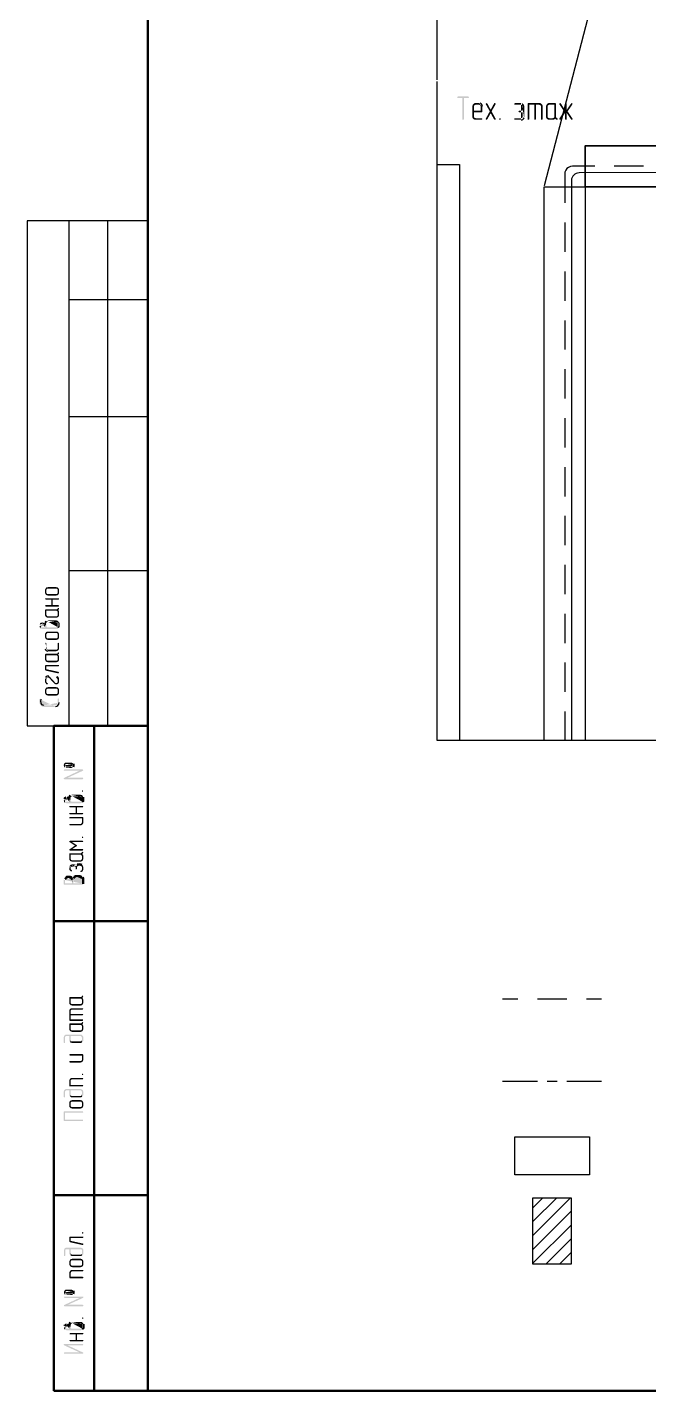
# Model space of a CAD drawing. Header units: millimetres. Extents: x -211 to 10565, y -2293 to 2244.
# Drawn here: x 5029.7 to 5109.2, y 10 to 184.3 of the extents above; entities that cross this region are included whole.
import ezdxf

# ---------------------------------------------------------------- set-up
doc = ezdxf.new("R2010")
doc.units = ezdxf.units.MM
doc.layers.add('PDF _Геометрия', color=7, linetype='Continuous')
doc.layers.add('PDF _Сплошная заливка', color=7, linetype='Continuous')

msp = doc.modelspace()

# ---------------------------------------------------------------- hatches: boundary and pattern name
at = {"layer": 'PDF _Сплошная заливка', "transparency": 33554559}
for points in [[(5086.1, 175.43), (5084.81, 175.43), (5084.81, 175.41), (5084.72, 175.39), (5084.7, 175.31), (5084.72, 175.24), (5084.81, 175.2), (5085.34, 175.2), (5085.34, 172.53), (5085.38, 172.45), (5085.44, 172.43), (5085.53, 172.45), (5085.57, 172.53), (5085.57, 175.2), (5086.1, 175.2), (5086.18, 175.24), (5086.2, 175.31), (5086.16, 175.39)], [(5086.71, 174.37), (5086.67, 174.29), (5086.65, 174.23), (5086.63, 174.14), (5086.63, 172.77), (5086.67, 172.68), (5086.69, 172.62), (5086.82, 172.49), (5086.88, 172.47), (5086.97, 172.43), (5087.81, 172.43), (5087.88, 172.47), (5087.92, 172.53), (5087.88, 172.6), (5087.81, 172.64), (5087.05, 172.64), (5086.97, 172.66), (5086.9, 172.7), (5086.86, 172.77), (5086.84, 172.85), (5086.84, 173.38), (5087.81, 173.38), (5087.83, 173.4), (5087.9, 173.42), (5087.92, 173.51), (5086.84, 173.61), (5086.84, 174.14), (5086.86, 174.23), (5086.9, 174.29), (5086.97, 174.33), (5087.05, 174.35), (5087.5, 174.35)], [(5088.45, 174.57), (5088.38, 174.54), (5088.34, 174.46), (5088.36, 174.42), (5088.87, 173.51), (5088.98, 173.27), (5089.42, 172.49), (5089.44, 172.45), (5089.51, 172.43), (5089.53, 172.43), (5089.59, 172.45), (5089.63, 172.53), (5089.61, 172.58), (5089.1, 173.51), (5088.98, 173.72), (5088.55, 174.52), (5088.53, 174.54)], [(5089.53, 174.57), (5089.46, 174.57), (5089.42, 174.52), (5088.98, 173.72), (5089.1, 173.51), (5089.61, 174.42), (5089.63, 174.46), (5089.59, 174.54)], [(5095.2, 174.57), (5093.78, 174.57), (5093.72, 174.54), (5093.7, 174.46), (5093.7, 172.53), (5093.74, 172.45), (5093.8, 172.43), (5093.89, 172.45), (5093.91, 172.53), (5093.91, 174.35), (5095.2, 174.35), (5095.56, 174.37), (5095.43, 174.5), (5095.37, 174.54), (5095.28, 174.57)], [(5094.77, 174.35), (5094.56, 174.35), (5094.56, 172.53), (5094.58, 172.45), (5094.67, 172.43), (5094.73, 172.45), (5094.77, 172.53)], [(5095.56, 174.37), (5095.2, 174.35), (5095.28, 174.33), (5095.35, 174.29), (5095.39, 174.23), (5095.41, 174.14), (5095.41, 172.53), (5095.43, 172.45), (5095.52, 172.43), (5095.6, 172.45), (5095.62, 172.53), (5095.62, 174.23), (5095.6, 174.31)], [(5096.13, 174.37), (5096.09, 174.29), (5096.07, 174.23), (5096.04, 174.14), (5096.04, 172.77), (5096.09, 172.68), (5096.11, 172.62), (5096.17, 172.55), (5096.24, 172.49), (5096.3, 172.47), (5096.38, 172.43), (5096.93, 172.43), (5097.02, 172.45), (5097.08, 172.47), (5097.17, 172.51), (5097.23, 172.58), (5097.55, 172.58), (5097.48, 172.64), (5096.47, 172.64), (5096.38, 172.66), (5096.32, 172.7), (5096.28, 172.77), (5096.26, 172.85), (5096.26, 174.14), (5096.28, 174.23), (5096.32, 174.29), (5096.38, 174.33), (5096.47, 174.35), (5097.12, 174.35)], [(5097.23, 174.57), (5096.38, 174.57), (5096.3, 174.52), (5096.24, 174.5), (5096.17, 174.44), (5096.13, 174.37), (5097.12, 174.35), (5097.12, 172.85), (5097.1, 172.77), (5097.06, 172.7), (5096.98, 172.66), (5096.91, 172.64), (5096.47, 172.64), (5097.48, 172.64), (5097.42, 172.66), (5097.38, 172.72), (5097.34, 172.77), (5097.34, 174.48), (5097.29, 174.54)], [(5097.86, 174.57), (5097.84, 174.57), (5097.78, 174.52), (5097.74, 174.46), (5097.74, 174.44), (5097.76, 174.4), (5098.35, 173.51), (5098.69, 173.68), (5098.48, 173.7), (5097.95, 174.52), (5097.93, 174.54)], [(5099.35, 174.57), (5099.28, 174.54), (5099.26, 174.52), (5098.69, 173.68), (5098.35, 173.51), (5098.69, 173.32), (5099.26, 172.47), (5099.35, 172.43), (5099.41, 172.45), (5099.45, 172.53), (5099.45, 172.55), (5099.43, 172.6), (5098.82, 173.51), (5099.43, 174.4), (5099.45, 174.46), (5099.41, 174.54)], [(5098.58, 174.57), (5098.52, 174.52), (5098.48, 174.46), (5098.48, 173.7), (5098.69, 173.68), (5098.69, 174.46), (5098.67, 174.54)], [(5088.87, 173.51), (5088.36, 172.58), (5088.34, 172.53), (5088.38, 172.45), (5088.45, 172.43), (5088.51, 172.45), (5088.55, 172.49), (5088.98, 173.27)], [(5090.16, 172.64), (5090.25, 172.6), (5090.27, 172.53), (5090.25, 172.47), (5090.16, 172.43), (5090.08, 172.45), (5090.06, 172.53), (5090.08, 172.6)], [(5097.55, 172.58), (5097.23, 172.58), (5097.25, 172.53), (5097.31, 172.49), (5097.34, 172.47), (5097.42, 172.43), (5097.44, 172.43), (5097.53, 172.45), (5097.55, 172.53)], [(5098.35, 173.51), (5097.76, 172.6), (5097.74, 172.53), (5097.78, 172.47), (5097.84, 172.43), (5097.91, 172.45), (5097.95, 172.47), (5098.48, 173.3), (5098.69, 173.32)], [(5098.69, 173.32), (5098.48, 173.3), (5098.48, 172.53), (5098.52, 172.45), (5098.58, 172.43), (5098.67, 172.45), (5098.69, 172.53)], [(5032.03, 112.35), (5032.03, 111.93), (5032.06, 111.87), (5032.14, 111.74), (5032.2, 111.7), (5032.2, 112.35), (5032.22, 112.42), (5032.27, 112.48), (5032.33, 112.52), (5033.52, 112.52), (5033.58, 112.48), (5033.62, 112.42), (5033.64, 112.35), (5033.64, 111.99), (5033.66, 111.7), (5033.71, 111.74), (5033.75, 111.8), (5033.79, 111.87), (5033.81, 111.93), (5033.81, 112.42), (5033.79, 112.48), (5033.75, 112.54), (5033.71, 112.61), (5033.66, 112.65), (5033.6, 112.69), (5033.54, 112.69), (5033.45, 112.71), (5032.39, 112.71), (5032.31, 112.69), (5032.25, 112.69), (5032.18, 112.65), (5032.14, 112.61), (5032.1, 112.54), (5032.06, 112.5), (5032.03, 112.42)], [(5032.2, 111.7), (5032.25, 111.68), (5032.33, 111.66), (5032.39, 111.63), (5033.45, 111.63), (5033.52, 111.66), (5033.6, 111.68), (5033.66, 111.7), (5033.64, 111.99), (5033.62, 111.93), (5033.58, 111.87), (5033.52, 111.82), (5032.33, 111.82), (5032.27, 111.87), (5032.22, 111.93), (5032.2, 111.99), (5032.2, 112.35)], [(5032.03, 111.21), (5032.06, 111.15), (5032.12, 111.1), (5032.84, 111.1), (5032.84, 110.41), (5033.01, 111.1), (5033.73, 111.1), (5033.79, 111.15), (5033.81, 111.21), (5033.79, 111.27), (5033.73, 111.3), (5032.12, 111.3), (5032.06, 111.25)], [(5032.03, 110.32), (5032.06, 110.26), (5032.12, 110.22), (5033.73, 110.22), (5033.79, 110.26), (5033.81, 110.32), (5033.79, 110.39), (5033.73, 110.41), (5033.01, 110.41), (5033.01, 111.1), (5032.84, 110.41), (5032.12, 110.41), (5032.06, 110.36)], [(5032.03, 109.79), (5032.03, 109.09), (5032.06, 109.03), (5032.14, 108.9), (5032.2, 108.86), (5032.2, 109.69), (5033.52, 109.69), (5033.58, 109.64), (5033.62, 109.58), (5033.64, 109.52), (5033.64, 109.16), (5033.64, 110), (5033.62, 109.96), (5033.56, 109.9), (5033.52, 109.88), (5032.1, 109.88), (5032.06, 109.86)], [(5032.2, 108.86), (5032.25, 108.84), (5032.33, 108.82), (5032.39, 108.8), (5033.45, 108.8), (5033.52, 108.82), (5033.6, 108.84), (5033.66, 108.86), (5033.71, 108.9), (5033.75, 108.97), (5033.79, 109.03), (5033.81, 109.09), (5033.81, 109.6), (5033.77, 109.67), (5033.75, 109.73), (5033.68, 109.79), (5033.68, 110.05), (5033.64, 110), (5033.64, 109.16), (5033.62, 109.09), (5033.58, 109.03), (5033.52, 108.99), (5032.33, 108.99), (5032.27, 109.03), (5032.22, 109.09), (5032.2, 109.16), (5032.2, 109.69)], [(5033.68, 110.05), (5033.68, 109.79), (5033.73, 109.81), (5033.77, 109.86), (5033.79, 109.88), (5033.81, 109.94), (5033.81, 109.96), (5033.79, 110.03), (5033.73, 110.07)], [(5032.03, 106.68), (5032.03, 106.26), (5032.06, 106.2), (5032.14, 106.07), (5032.2, 106.03), (5032.2, 106.68), (5032.22, 106.75), (5032.27, 106.81), (5032.33, 106.85), (5033.52, 106.85), (5033.58, 106.81), (5033.62, 106.75), (5033.64, 106.68), (5033.64, 106.32), (5033.66, 106.03), (5033.71, 106.07), (5033.75, 106.13), (5033.79, 106.2), (5033.81, 106.26), (5033.81, 106.75), (5033.79, 106.81), (5033.75, 106.87), (5033.71, 106.94), (5033.66, 106.98), (5033.6, 107.02), (5033.54, 107.02), (5033.45, 107.04), (5032.39, 107.04), (5032.31, 107.02), (5032.25, 107.02), (5032.18, 106.98), (5032.14, 106.94), (5032.1, 106.87), (5032.06, 106.83), (5032.03, 106.75)], [(5032.2, 106.03), (5032.25, 106.01), (5032.33, 105.98), (5032.39, 105.96), (5033.45, 105.96), (5033.52, 105.98), (5033.6, 106.01), (5033.66, 106.03), (5033.64, 106.32), (5033.62, 106.26), (5033.58, 106.2), (5033.52, 106.15), (5032.33, 106.15), (5032.27, 106.2), (5032.22, 106.26), (5032.2, 106.32), (5032.2, 106.68)], [(5032.03, 104.1), (5032.03, 103.4), (5032.06, 103.34), (5032.14, 103.21), (5032.2, 103.17), (5032.2, 104), (5033.52, 104), (5033.58, 103.95), (5033.62, 103.89), (5033.64, 103.83), (5033.64, 103.47), (5033.64, 104.31), (5033.62, 104.27), (5033.56, 104.21), (5033.52, 104.19), (5032.1, 104.19), (5032.06, 104.16)], [(5032.2, 103.17), (5032.25, 103.15), (5032.33, 103.13), (5032.39, 103.11), (5033.45, 103.11), (5033.52, 103.13), (5033.6, 103.15), (5033.66, 103.17), (5033.71, 103.21), (5033.75, 103.28), (5033.79, 103.34), (5033.81, 103.4), (5033.81, 103.91), (5033.77, 103.97), (5033.75, 104.04), (5033.68, 104.1), (5033.68, 104.35), (5033.64, 104.31), (5033.64, 103.47), (5033.62, 103.4), (5033.58, 103.34), (5033.52, 103.3), (5032.33, 103.3), (5032.27, 103.34), (5032.22, 103.4), (5032.2, 103.47), (5032.2, 104)], [(5033.68, 104.35), (5033.68, 104.1), (5033.73, 104.12), (5033.77, 104.16), (5033.79, 104.19), (5033.81, 104.25), (5033.81, 104.27), (5033.79, 104.33), (5033.73, 104.38)], [(5032.03, 102.68), (5032.03, 102.13), (5032.06, 102.09), (5032.1, 102.05), (5033.71, 101.69), (5033.73, 101.69), (5033.79, 101.73), (5033.81, 101.79), (5033.79, 101.84), (5033.75, 101.88), (5032.2, 102.22), (5032.2, 102.58), (5032.12, 102.77), (5032.1, 102.77), (5032.06, 102.75)], [(5032.12, 102.77), (5032.2, 102.58), (5033.73, 102.58), (5033.79, 102.62), (5033.81, 102.68), (5033.79, 102.75), (5033.73, 102.77)], [(5032.03, 99.57), (5032.03, 99.15), (5032.06, 99.09), (5032.14, 98.96), (5032.2, 98.92), (5032.2, 99.57), (5032.22, 99.64), (5032.27, 99.7), (5032.33, 99.74), (5033.52, 99.74), (5033.58, 99.7), (5033.62, 99.64), (5033.64, 99.57), (5033.64, 99.21), (5033.66, 98.92), (5033.71, 98.96), (5033.75, 99.02), (5033.79, 99.09), (5033.81, 99.15), (5033.81, 99.64), (5033.79, 99.7), (5033.75, 99.76), (5033.71, 99.83), (5033.66, 99.87), (5033.6, 99.91), (5033.54, 99.91), (5033.45, 99.93), (5032.39, 99.93), (5032.31, 99.91), (5032.25, 99.91), (5032.18, 99.87), (5032.14, 99.83), (5032.1, 99.76), (5032.06, 99.72), (5032.03, 99.64)], [(5032.2, 100.31), (5032.27, 100.27), (5032.31, 100.27), (5032.37, 100.29), (5032.39, 100.36), (5032.39, 100.4), (5032.33, 100.44), (5032.29, 100.46), (5032.25, 100.52), (5032.22, 100.57), (5032.2, 100.63), (5032.2, 100.99)], [(5032.2, 98.92), (5032.25, 98.9), (5032.33, 98.87), (5032.39, 98.85), (5033.45, 98.85), (5033.52, 98.87), (5033.6, 98.9), (5033.66, 98.92), (5033.64, 99.21), (5033.62, 99.15), (5033.58, 99.09), (5033.52, 99.04), (5032.33, 99.04), (5032.27, 99.09), (5032.22, 99.15), (5032.2, 99.21), (5032.2, 99.57)], [(5034.4, 89.94), (5034.43, 89.9), (5034.43, 89.84), (5034.47, 89.78), (5034.51, 89.71), (5034.51, 89.69), (5034.55, 89.65), (5034.59, 89.94), (5034.59, 90.01), (5034.64, 90.07), (5034.7, 90.11), (5034.76, 90.13), (5035.31, 90.13), (5035.38, 90.11), (5035.44, 90.07), (5035.48, 89.94), (5035.5, 90.24), (5035.44, 90.28), (5035.38, 90.3), (5034.68, 90.3), (5034.62, 90.28), (5034.55, 90.24), (5034.51, 90.2), (5034.47, 90.16), (5034.43, 90.03)], [(5034.4, 89.33), (5034.45, 89.27), (5034.51, 89.25), (5036.41, 89.25), (5036.82, 89.42), (5034.49, 89.42), (5034.45, 89.39)], [(5034.4, 88.27), (5034.45, 88.21), (5034.51, 88.17), (5034.91, 88.36), (5036.86, 89.25), (5036.88, 89.29), (5036.9, 89.33), (5036.88, 89.39), (5036.82, 89.42), (5036.41, 89.25), (5034.47, 88.34), (5034.43, 88.32)], [(5034.51, 88.17), (5036.82, 88.17), (5036.88, 88.21), (5036.9, 88.27), (5036.88, 88.34), (5036.82, 88.36), (5034.91, 88.36)], [(5036.73, 86.66), (5036.75, 86.71), (5036.82, 86.75), (5036.88, 86.73), (5036.9, 86.66), (5036.88, 86.6), (5036.88, 86.58), (5036.82, 86.56), (5036.75, 86.58), (5036.73, 86.64)], [(5035.12, 84.68), (5035.14, 84.61), (5035.21, 84.57), (5035.93, 84.57), (5035.93, 83.87), (5036.1, 84.57), (5036.82, 84.57), (5036.88, 84.61), (5036.9, 84.68), (5036.88, 84.74), (5036.82, 84.76), (5035.21, 84.76), (5035.14, 84.72)], [(5035.12, 83.79), (5035.14, 83.72), (5035.21, 83.68), (5036.82, 83.68), (5036.88, 83.72), (5036.9, 83.79), (5036.88, 83.85), (5036.82, 83.87), (5036.1, 83.87), (5036.1, 84.57), (5035.93, 83.87), (5035.21, 83.87), (5035.14, 83.83)], [(5035.12, 83.26), (5035.14, 83.19), (5035.21, 83.15), (5036.73, 83.15), (5036.73, 82.62), (5036.75, 82.33), (5036.8, 82.37), (5036.84, 82.43), (5036.88, 82.5), (5036.9, 82.56), (5036.9, 83.26), (5036.88, 83.32), (5036.82, 83.34), (5035.21, 83.34), (5035.14, 83.3)], [(5035.12, 82.37), (5035.14, 82.31), (5035.21, 82.26), (5036.54, 82.26), (5036.6, 82.28), (5036.69, 82.31), (5036.75, 82.33), (5036.73, 82.62), (5036.71, 82.56), (5036.67, 82.5), (5036.6, 82.45), (5035.21, 82.45), (5035.14, 82.41)], [(5035.12, 80.21), (5035.12, 80.19), (5035.17, 80.13), (5035.84, 79.68), (5036.05, 79.6), (5036.08, 79.62), (5036.12, 79.68), (5036.12, 79.7), (5036.05, 79.75), (5035.5, 80.13), (5035.21, 80.3), (5035.14, 80.27)], [(5035.21, 80.3), (5035.5, 80.13), (5036.82, 80.13), (5036.88, 80.15), (5036.9, 80.21), (5036.88, 80.27), (5036.82, 80.3)], [(5036.73, 80.76), (5036.75, 80.8), (5036.82, 80.85), (5036.88, 80.82), (5036.9, 80.76), (5036.88, 80.7), (5036.88, 80.68), (5036.82, 80.66), (5036.75, 80.68), (5036.73, 80.74)], [(5035.12, 79.15), (5035.14, 79.09), (5035.21, 79.05), (5035.5, 79.24), (5036.05, 79.6), (5035.84, 79.68), (5035.17, 79.22), (5035.12, 79.17)], [(5035.12, 78.62), (5035.12, 77.93), (5035.14, 77.86), (5035.23, 77.73), (5035.29, 77.69), (5035.29, 78.52), (5036.6, 78.52), (5036.67, 78.48), (5036.71, 78.41), (5036.73, 78.35), (5036.73, 77.99), (5036.73, 78.84), (5036.71, 78.79), (5036.65, 78.73), (5036.6, 78.71), (5035.19, 78.71), (5035.14, 78.69)], [(5035.21, 79.05), (5036.82, 79.05), (5036.88, 79.09), (5036.9, 79.15), (5036.88, 79.22), (5036.82, 79.24), (5035.5, 79.24)], [(5035.29, 77.69), (5035.34, 77.67), (5035.42, 77.65), (5035.48, 77.63), (5036.54, 77.63), (5036.6, 77.65), (5036.69, 77.67), (5036.75, 77.69), (5036.8, 77.73), (5036.84, 77.8), (5036.88, 77.86), (5036.9, 77.93), (5036.9, 78.43), (5036.86, 78.5), (5036.84, 78.56), (5036.77, 78.62), (5036.77, 78.88), (5036.73, 78.84), (5036.73, 77.99), (5036.71, 77.93), (5036.67, 77.86), (5036.6, 77.82), (5035.42, 77.82), (5035.36, 77.86), (5035.31, 77.93), (5035.29, 77.99), (5035.29, 78.52)], [(5036.77, 78.88), (5036.77, 78.62), (5036.82, 78.64), (5036.86, 78.69), (5036.88, 78.71), (5036.9, 78.77), (5036.9, 78.79), (5036.88, 78.86), (5036.82, 78.9)], [(5035.29, 76.42), (5035.38, 76.4), (5035.4, 76.38), (5035.46, 76.42), (5035.48, 76.49), (5035.48, 76.51), (5035.46, 76.53), (5035.38, 76.57), (5035.34, 76.63), (5035.31, 76.66), (5035.29, 76.72), (5035.29, 76.91)], [(5036.54, 76.38), (5036.56, 76.32), (5036.63, 76.3), (5036.65, 76.3), (5036.67, 76.32), (5036.73, 76.34), (5036.73, 76.63), (5036.71, 76.59), (5036.69, 76.53), (5036.65, 76.51), (5036.6, 76.47), (5036.56, 76.44)], [(5035.12, 60.24), (5035.12, 59.54), (5035.14, 59.47), (5035.23, 59.35), (5035.29, 59.3), (5035.29, 60.13), (5036.6, 60.13), (5036.67, 60.09), (5036.71, 60.02), (5036.73, 59.96), (5036.73, 59.6), (5036.73, 60.45), (5036.71, 60.4), (5036.65, 60.34), (5036.6, 60.32), (5035.19, 60.32), (5035.14, 60.3)], [(5035.29, 59.3), (5035.34, 59.28), (5035.42, 59.26), (5035.48, 59.24), (5036.54, 59.24), (5036.6, 59.26), (5036.69, 59.28), (5036.75, 59.3), (5036.8, 59.35), (5036.84, 59.41), (5036.88, 59.47), (5036.9, 59.54), (5036.9, 60.04), (5036.86, 60.11), (5036.84, 60.17), (5036.77, 60.24), (5036.77, 60.49), (5036.73, 60.45), (5036.73, 59.6), (5036.71, 59.54), (5036.67, 59.47), (5036.6, 59.43), (5035.42, 59.43), (5035.36, 59.47), (5035.31, 59.54), (5035.29, 59.6), (5035.29, 60.13)], [(5036.77, 60.49), (5036.77, 60.24), (5036.82, 60.26), (5036.86, 60.3), (5036.88, 60.32), (5036.9, 60.38), (5036.9, 60.4), (5036.88, 60.47), (5036.82, 60.51)], [(5035.12, 58.54), (5035.12, 57.38), (5035.14, 57.32), (5035.21, 57.29), (5036.82, 57.29), (5036.88, 57.34), (5036.9, 57.4), (5036.88, 57.46), (5036.82, 57.48), (5035.29, 57.48), (5035.29, 58.54), (5035.27, 58.84), (5035.19, 58.75), (5035.14, 58.69), (5035.12, 58.63)], [(5035.27, 58.84), (5035.29, 58.54), (5035.31, 58.61), (5035.36, 58.67), (5035.42, 58.71), (5035.48, 58.73), (5036.82, 58.73), (5036.88, 58.75), (5036.9, 58.82), (5036.88, 58.88), (5036.82, 58.9), (5035.4, 58.9), (5035.34, 58.88)], [(5035.29, 58.18), (5035.29, 58.01), (5036.82, 58.01), (5036.88, 58.03), (5036.9, 58.1), (5036.88, 58.16), (5036.82, 58.18)], [(5035.12, 56.87), (5035.12, 56.17), (5035.14, 56.11), (5035.23, 55.98), (5035.29, 55.94), (5035.29, 56.77), (5036.6, 56.77), (5036.67, 56.72), (5036.71, 56.66), (5036.73, 56.6), (5036.73, 56.24), (5036.73, 57.08), (5036.71, 57.04), (5036.65, 56.98), (5036.6, 56.96), (5035.19, 56.96), (5035.14, 56.93)], [(5035.29, 55.94), (5035.34, 55.92), (5035.42, 55.9), (5035.48, 55.88), (5036.54, 55.88), (5036.6, 55.9), (5036.69, 55.92), (5036.75, 55.94), (5036.8, 55.98), (5036.84, 56.05), (5036.88, 56.11), (5036.9, 56.17), (5036.9, 56.68), (5036.86, 56.74), (5036.84, 56.81), (5036.77, 56.87), (5036.77, 57.12), (5036.73, 57.08), (5036.73, 56.24), (5036.71, 56.17), (5036.67, 56.11), (5036.6, 56.07), (5035.42, 56.07), (5035.36, 56.11), (5035.31, 56.17), (5035.29, 56.24), (5035.29, 56.77)], [(5036.77, 57.12), (5036.77, 56.87), (5036.82, 56.89), (5036.86, 56.93), (5036.88, 56.96), (5036.9, 57.02), (5036.9, 57.04), (5036.88, 57.1), (5036.82, 57.15)], [(5034.4, 55.18), (5034.4, 54.54), (5034.45, 54.48), (5034.51, 54.46), (5034.57, 54.48), (5034.57, 54.5), (5034.59, 54.56), (5034.59, 55.24), (5034.64, 55.3), (5034.7, 55.35), (5035.12, 55.35), (5035.12, 54.75), (5035.14, 54.69), (5035.23, 54.56), (5035.27, 54.52), (5035.29, 55.35), (5036.6, 55.35), (5036.67, 55.3), (5036.71, 55.24), (5036.73, 55.18), (5036.73, 54.52), (5036.8, 54.56), (5036.84, 54.63), (5036.88, 54.69), (5036.9, 54.75), (5036.9, 55.24), (5036.88, 55.33), (5036.84, 55.37), (5036.8, 55.43), (5036.75, 55.47), (5036.69, 55.52), (5036.63, 55.52), (5036.54, 55.54), (5034.7, 55.54), (5034.64, 55.52), (5034.51, 55.43), (5034.47, 55.37), (5034.43, 55.24)], [(5035.27, 54.52), (5035.34, 54.5), (5035.4, 54.48), (5035.48, 54.46), (5036.54, 54.46), (5036.6, 54.48), (5036.69, 54.5), (5036.73, 54.52), (5036.73, 54.82), (5036.71, 54.75), (5036.67, 54.69), (5036.6, 54.65), (5035.42, 54.65), (5035.36, 54.69), (5035.31, 54.75), (5035.29, 54.82), (5035.29, 55.35)], [(5035.12, 52.96), (5035.14, 52.89), (5035.21, 52.85), (5036.73, 52.85), (5036.73, 52.32), (5036.75, 52.03), (5036.8, 52.07), (5036.84, 52.13), (5036.88, 52.19), (5036.9, 52.26), (5036.9, 52.96), (5036.88, 53.02), (5036.82, 53.04), (5035.21, 53.04), (5035.14, 53)], [(5035.12, 52.07), (5035.14, 52), (5035.21, 51.96), (5036.54, 51.96), (5036.6, 51.98), (5036.69, 52), (5036.75, 52.03), (5036.73, 52.32), (5036.71, 52.26), (5036.67, 52.19), (5036.6, 52.15), (5035.21, 52.15), (5035.14, 52.11)], [(5036.73, 50.46), (5036.75, 50.5), (5036.82, 50.54), (5036.88, 50.52), (5036.9, 50.46), (5036.88, 50.4), (5036.88, 50.37), (5036.82, 50.35), (5036.75, 50.37), (5036.73, 50.44)], [(5035.12, 49.63), (5035.12, 49), (5035.14, 48.94), (5035.21, 48.91), (5036.82, 48.91), (5036.88, 48.96), (5036.9, 49.02), (5036.88, 49.08), (5036.82, 49.1), (5035.29, 49.1), (5035.29, 49.63), (5035.27, 49.93), (5035.23, 49.89), (5035.19, 49.82), (5035.14, 49.78), (5035.12, 49.7)], [(5035.27, 49.93), (5035.29, 49.63), (5035.31, 49.7), (5035.36, 49.76), (5035.42, 49.8), (5036.82, 49.8), (5036.88, 49.85), (5036.9, 49.91), (5036.88, 49.97), (5036.82, 49.99), (5035.48, 49.99), (5035.4, 49.97), (5035.34, 49.97)], [(5034.4, 48.22), (5034.4, 47.58), (5034.45, 47.52), (5034.51, 47.5), (5034.57, 47.52), (5034.57, 47.54), (5034.59, 47.6), (5034.59, 48.28), (5034.64, 48.34), (5034.7, 48.39), (5035.12, 48.39), (5035.12, 47.79), (5035.14, 47.73), (5035.23, 47.6), (5035.27, 47.56), (5035.29, 48.39), (5036.6, 48.39), (5036.67, 48.34), (5036.71, 48.28), (5036.73, 48.22), (5036.73, 47.56), (5036.8, 47.6), (5036.84, 47.67), (5036.88, 47.73), (5036.9, 47.79), (5036.9, 48.28), (5036.88, 48.36), (5036.84, 48.41), (5036.8, 48.47), (5036.75, 48.51), (5036.69, 48.55), (5036.63, 48.55), (5036.54, 48.58), (5034.7, 48.58), (5034.64, 48.55), (5034.51, 48.47), (5034.47, 48.41), (5034.43, 48.28)], [(5035.12, 46.8), (5035.12, 46.38), (5035.14, 46.31), (5035.23, 46.18), (5035.29, 46.14), (5035.29, 46.8), (5035.31, 46.86), (5035.36, 46.93), (5035.42, 46.97), (5036.6, 46.97), (5036.67, 46.93), (5036.71, 46.86), (5036.73, 46.8), (5036.73, 46.44), (5036.75, 46.14), (5036.8, 46.18), (5036.84, 46.25), (5036.88, 46.31), (5036.9, 46.38), (5036.9, 46.86), (5036.88, 46.93), (5036.84, 46.99), (5036.8, 47.05), (5036.75, 47.09), (5036.69, 47.14), (5036.63, 47.14), (5036.54, 47.16), (5035.48, 47.16), (5035.4, 47.14), (5035.34, 47.14), (5035.27, 47.09), (5035.23, 47.05), (5035.19, 46.99), (5035.14, 46.95), (5035.12, 46.86)], [(5035.27, 47.56), (5035.34, 47.54), (5035.4, 47.52), (5035.48, 47.5), (5036.54, 47.5), (5036.6, 47.52), (5036.69, 47.54), (5036.73, 47.56), (5036.73, 47.86), (5036.71, 47.79), (5036.67, 47.73), (5036.6, 47.69), (5035.42, 47.69), (5035.36, 47.73), (5035.31, 47.79), (5035.29, 47.86), (5035.29, 48.39)], [(5034.4, 45.63), (5034.4, 44.56), (5034.45, 44.49), (5034.51, 44.47), (5036.82, 44.47), (5036.88, 44.51), (5036.9, 44.58), (5036.88, 44.64), (5036.82, 44.66), (5034.59, 44.66), (5034.59, 45.55), (5034.51, 45.72), (5034.49, 45.72), (5034.43, 45.7)], [(5034.51, 45.72), (5034.59, 45.55), (5036.82, 45.55), (5036.88, 45.57), (5036.9, 45.63), (5036.88, 45.7), (5036.82, 45.72)], [(5035.29, 46.14), (5035.34, 46.12), (5035.42, 46.1), (5035.48, 46.08), (5036.54, 46.08), (5036.6, 46.1), (5036.69, 46.12), (5036.75, 46.14), (5036.73, 46.44), (5036.71, 46.38), (5036.67, 46.31), (5036.6, 46.27), (5035.42, 46.27), (5035.36, 46.31), (5035.31, 46.38), (5035.29, 46.44), (5035.29, 46.8)], [(5035.14, 29.64), (5035.14, 29.09), (5035.17, 29.04), (5035.21, 29), (5036.82, 28.64), (5036.84, 28.64), (5036.9, 28.69), (5036.92, 28.75), (5036.9, 28.79), (5036.86, 28.83), (5035.31, 29.17), (5035.31, 29.53), (5035.23, 29.72), (5035.21, 29.72), (5035.17, 29.7)], [(5035.23, 29.72), (5035.31, 29.53), (5036.84, 29.53), (5036.9, 29.57), (5036.92, 29.64), (5036.9, 29.7), (5036.84, 29.72)], [(5036.75, 30.21), (5036.77, 30.25), (5036.84, 30.29), (5036.9, 30.27), (5036.92, 30.21), (5036.9, 30.15), (5036.9, 30.12), (5036.84, 30.1), (5036.77, 30.12), (5036.75, 30.19)], [(5034.43, 27.94), (5034.43, 27.31), (5034.47, 27.25), (5034.53, 27.23), (5034.59, 27.25), (5034.59, 27.27), (5034.62, 27.33), (5034.62, 28.01), (5034.66, 28.07), (5034.72, 28.11), (5035.14, 28.11), (5035.14, 27.52), (5035.17, 27.46), (5035.21, 27.39), (5035.25, 27.33), (5035.29, 27.29), (5035.31, 28.11), (5036.63, 28.11), (5036.69, 28.07), (5036.73, 28.01), (5036.75, 27.94), (5036.75, 27.29), (5036.82, 27.33), (5036.9, 27.46), (5036.92, 27.52), (5036.92, 28.01), (5036.9, 28.09), (5036.86, 28.13), (5036.82, 28.2), (5036.77, 28.24), (5036.71, 28.28), (5036.65, 28.28), (5036.56, 28.3), (5034.72, 28.3), (5034.66, 28.28), (5034.59, 28.24), (5034.53, 28.2), (5034.49, 28.13), (5034.47, 28.07), (5034.45, 28.01)], [(5035.29, 27.29), (5035.36, 27.27), (5035.42, 27.25), (5035.5, 27.23), (5036.56, 27.23), (5036.63, 27.25), (5036.71, 27.27), (5036.75, 27.29), (5036.75, 27.58), (5036.73, 27.52), (5036.69, 27.46), (5036.63, 27.42), (5035.44, 27.42), (5035.38, 27.46), (5035.34, 27.52), (5035.31, 27.58), (5035.31, 28.11)], [(5035.14, 26.53), (5035.14, 26.1), (5035.17, 26.04), (5035.21, 25.98), (5035.25, 25.91), (5035.31, 25.87), (5035.31, 26.53), (5035.34, 26.59), (5035.38, 26.65), (5035.44, 26.7), (5036.63, 26.7), (5036.69, 26.65), (5036.73, 26.59), (5036.75, 26.53), (5036.75, 26.17), (5036.77, 25.87), (5036.82, 25.91), (5036.9, 26.04), (5036.92, 26.1), (5036.92, 26.59), (5036.9, 26.65), (5036.82, 26.78), (5036.77, 26.82), (5036.71, 26.87), (5036.65, 26.87), (5036.56, 26.89), (5035.5, 26.89), (5035.42, 26.87), (5035.36, 26.87), (5035.29, 26.82), (5035.25, 26.78), (5035.21, 26.72), (5035.17, 26.67), (5035.14, 26.59)], [(5035.31, 25.87), (5035.36, 25.85), (5035.44, 25.83), (5035.5, 25.81), (5036.56, 25.81), (5036.63, 25.83), (5036.71, 25.85), (5036.77, 25.87), (5036.75, 26.17), (5036.73, 26.1), (5036.69, 26.04), (5036.63, 26), (5035.44, 26), (5035.38, 26.04), (5035.34, 26.1), (5035.31, 26.17), (5035.31, 26.53)], [(5035.14, 25.11), (5035.14, 24.47), (5035.17, 24.41), (5035.23, 24.39), (5036.84, 24.39), (5036.9, 24.43), (5036.92, 24.5), (5036.9, 24.56), (5036.84, 24.58), (5035.31, 24.58), (5035.31, 25.11), (5035.29, 25.41), (5035.25, 25.36), (5035.21, 25.3), (5035.17, 25.26), (5035.14, 25.17)], [(5035.29, 25.41), (5035.31, 25.11), (5035.34, 25.17), (5035.38, 25.24), (5035.44, 25.28), (5036.84, 25.28), (5036.9, 25.32), (5036.92, 25.38), (5036.9, 25.45), (5036.84, 25.47), (5035.5, 25.47), (5035.42, 25.45), (5035.36, 25.45)], [(5034.43, 22.59), (5034.45, 22.55), (5034.45, 22.49), (5034.53, 22.36), (5034.53, 22.34), (5034.57, 22.29), (5034.62, 22.59), (5034.62, 22.65), (5034.66, 22.72), (5034.72, 22.76), (5034.79, 22.78), (5035.34, 22.78), (5035.4, 22.76), (5035.46, 22.72), (5035.48, 22.65), (5035.5, 22.59), (5035.53, 22.89), (5035.46, 22.93), (5035.4, 22.95), (5034.7, 22.95), (5034.64, 22.93), (5034.57, 22.89), (5034.49, 22.8), (5034.47, 22.74), (5034.45, 22.68)], [(5034.43, 21.98), (5034.47, 21.91), (5034.53, 21.89), (5036.44, 21.89), (5036.84, 22.06), (5034.51, 22.06), (5034.47, 22.04)], [(5034.43, 20.92), (5034.47, 20.86), (5034.53, 20.81), (5034.93, 21), (5036.88, 21.89), (5036.92, 21.98), (5036.9, 22.04), (5036.84, 22.06), (5036.44, 21.89), (5034.49, 20.98), (5034.45, 20.96)], [(5034.53, 20.81), (5036.84, 20.81), (5036.9, 20.86), (5036.92, 20.92), (5036.9, 20.98), (5036.84, 21), (5034.93, 21)], [(5036.75, 19.31), (5036.77, 19.35), (5036.84, 19.4), (5036.9, 19.37), (5036.92, 19.31), (5036.9, 19.25), (5036.9, 19.23), (5036.84, 19.21), (5036.77, 19.23), (5036.75, 19.29)], [(5034.4, 15.9), (5034.4, 15.88), (5034.47, 15.82), (5036.41, 14.93), (5036.82, 14.74), (5036.88, 14.76), (5036.92, 14.83), (5036.9, 14.87), (5036.86, 14.91), (5034.91, 15.82), (5034.51, 15.99), (5034.49, 15.99), (5034.43, 15.97)], [(5034.51, 15.99), (5034.91, 15.82), (5036.82, 15.82), (5036.88, 15.84), (5036.9, 15.9), (5036.88, 15.97), (5036.82, 15.99)], [(5035.14, 17.32), (5035.17, 17.26), (5035.23, 17.22), (5035.95, 17.22), (5035.95, 16.52), (5036.12, 17.22), (5036.84, 17.22), (5036.9, 17.26), (5036.92, 17.32), (5036.9, 17.39), (5036.84, 17.41), (5035.23, 17.41), (5035.17, 17.36)], [(5035.14, 16.43), (5035.17, 16.37), (5035.23, 16.33), (5036.84, 16.33), (5036.9, 16.37), (5036.92, 16.43), (5036.9, 16.5), (5036.84, 16.52), (5036.12, 16.52), (5036.12, 17.22), (5035.95, 16.52), (5035.23, 16.52), (5035.17, 16.48)], [(5034.43, 14.85), (5034.45, 14.78), (5034.51, 14.74), (5036.82, 14.74), (5036.41, 14.93), (5034.51, 14.93), (5034.45, 14.89)]]:
    msp.add_hatch(color=256, dxfattribs=at).paths.add_polyline_path(points)
h = msp.add_hatch(color=256, dxfattribs=at)
h.paths.add_polyline_path([(5087.5, 174.57), (5086.97, 174.57), (5086.88, 174.52), (5086.82, 174.5), (5086.76, 174.44), (5086.71, 174.37), (5087.5, 174.35), (5087.56, 174.33), (5087.64, 174.29), (5087.69, 174.23), (5087.71, 174.14), (5087.71, 173.61), (5086.84, 173.61), (5087.92, 173.51), (5087.92, 174.14)], flags=0)
h.paths.add_polyline_path([(5087.64, 174.54), (5087.58, 174.57)], flags=0)
h = msp.add_hatch(color=256, dxfattribs=at)
h.paths.add_polyline_path([(5092.87, 174.57), (5092.11, 174.57), (5092.02, 174.52), (5092, 174.46), (5092.02, 174.37), (5092.11, 174.35), (5092.87, 174.35), (5092.93, 174.33), (5093.02, 174.29), (5093.06, 174.23), (5093.08, 174.14), (5093.08, 173.61), (5092.64, 173.61), (5092.57, 173.57), (5092.53, 173.51), (5092.57, 173.42), (5092.64, 173.38), (5093.08, 173.38), (5093.08, 172.85), (5093.06, 172.77), (5093.02, 172.7), (5092.93, 172.66), (5092.87, 172.64), (5092.11, 172.64), (5092.02, 172.6), (5092, 172.53), (5092.02, 172.45), (5092.11, 172.43), (5092.87, 172.43)], flags=0)
h.paths.add_polyline_path([(5093.25, 172.68), (5093.29, 172.85), (5093.29, 174.14), (5093.25, 174.31), (5093.17, 174.44), (5093.1, 174.5), (5093.02, 174.54), (5092.96, 174.57)], flags=0)
h = msp.add_hatch(color=256, dxfattribs=at)
h.paths.add_polyline_path([(5031.31, 107.74), (5031.34, 107.7), (5031.34, 107.61), (5031.38, 107.55), (5031.42, 107.51), (5031.42, 107.49), (5031.46, 107.44), (5031.51, 107.74), (5031.51, 107.8), (5031.55, 107.87), (5031.61, 107.91), (5031.67, 107.93), (5031.74, 107.91), (5031.78, 107.87), (5031.8, 107.85), (5031.87, 107.8), (5031.91, 107.74), (5031.95, 107.7), (5032.03, 107.57), (5032.03, 107.85), (5031.97, 107.93)], flags=0)
h.paths.add_polyline_path([(5031.74, 108.1), (5031.65, 108.1)], flags=0)
h.paths.add_polyline_path([(5031.38, 107.95), (5031.34, 107.83)], flags=0)
h = msp.add_hatch(color=256, dxfattribs=at)
h.paths.add_polyline_path([(5031.46, 107.44), (5031.59, 107.4), (5031.67, 107.38), (5033.45, 107.38), (5033.52, 107.4), (5033.6, 107.42), (5033.64, 107.44), (5033.64, 107.74), (5033.62, 107.68), (5033.58, 107.61), (5033.52, 107.57), (5032.33, 107.57), (5032.27, 107.61), (5032.22, 107.68), (5032.2, 107.74), (5032.2, 108.1), (5032.18, 108.4), (5032.14, 108.35)], flags=0)
h.paths.add_polyline_path([(5032.03, 107.85), (5032.03, 107.57), (5031.59, 107.57), (5031.55, 107.61), (5031.51, 107.68), (5031.51, 107.74)], flags=0)
h = msp.add_hatch(color=256, dxfattribs=at)
h.paths.add_polyline_path([(5032.18, 108.4), (5032.2, 108.1), (5032.22, 108.16), (5032.27, 108.23), (5032.33, 108.27), (5033.52, 108.27), (5033.58, 108.23), (5033.62, 108.16), (5033.64, 108.1), (5033.64, 107.44), (5033.71, 107.49), (5033.75, 107.55)], flags=0)
h.paths.add_polyline_path([(5033.81, 108.16), (5033.79, 108.25), (5033.75, 108.29), (5033.71, 108.35), (5033.66, 108.4), (5033.6, 108.44), (5033.54, 108.44), (5033.45, 108.46), (5032.39, 108.46), (5032.31, 108.44), (5032.25, 108.44)], flags=0)
h = msp.add_hatch(color=256, dxfattribs=at)
h.paths.add_polyline_path([(5032.03, 105.52), (5032.03, 104.82)], flags=0)
h.paths.add_polyline_path([(5032.39, 104.52), (5033.45, 104.52), (5033.52, 104.55), (5033.6, 104.57), (5033.66, 104.59), (5033.71, 104.63), (5033.75, 104.69), (5033.79, 104.76), (5033.81, 104.82), (5033.81, 105.52), (5033.79, 105.58), (5033.73, 105.6), (5033.66, 105.56), (5033.64, 105.52), (5033.64, 104.88), (5033.62, 104.82), (5033.58, 104.76), (5033.52, 104.71), (5032.33, 104.71), (5032.27, 104.76), (5032.22, 104.82), (5032.2, 104.88), (5032.2, 105.52), (5032.18, 105.58), (5032.12, 105.6), (5032.06, 105.56)], flags=0)
h = msp.add_hatch(color=256, dxfattribs=at)
h.paths.add_polyline_path([(5032.03, 100.99), (5032.03, 100.55), (5032.08, 100.48), (5032.1, 100.42), (5032.12, 100.42), (5032.16, 100.36), (5032.2, 100.31), (5032.2, 100.99), (5032.22, 101.07), (5032.27, 101.12), (5032.33, 101.16), (5032.46, 101.16), (5032.52, 101.12), (5033.2, 100.4), (5033.26, 100.33), (5033.33, 100.31), (5033.39, 100.29), (5033.45, 100.27), (5033.52, 100.29), (5033.58, 100.31), (5033.64, 100.33), (5033.71, 100.38), (5033.75, 100.44), (5033.79, 100.5), (5033.81, 100.57), (5033.81, 101.03), (5033.79, 101.1), (5033.77, 101.14), (5033.75, 101.2), (5033.75, 101.22), (5033.68, 101.27), (5033.64, 101.31), (5033.64, 100.63), (5033.62, 100.57), (5033.58, 100.5), (5033.52, 100.46), (5033.39, 100.46), (5033.33, 100.5), (5032.65, 101.24), (5032.52, 101.33)], flags=0)
h.paths.add_polyline_path([(5032.1, 101.18), (5032.06, 101.14), (5032.03, 101.05)], flags=0)
h = msp.add_hatch(color=256, dxfattribs=at)
h.paths.add_polyline_path([(5033.45, 101.27), (5033.47, 101.22)], flags=0)
h.paths.add_polyline_path([(5033.64, 100.99), (5033.64, 100.63), (5033.64, 101.31), (5033.58, 101.35), (5033.54, 101.35), (5033.47, 101.33)], flags=0)
h = msp.add_hatch(color=256, dxfattribs=at)
h.paths.add_polyline_path([(5031.31, 98.41), (5031.31, 97.96), (5031.34, 97.88), (5031.34, 97.82), (5031.36, 97.75), (5031.44, 97.63), (5031.53, 97.54), (5031.59, 97.5), (5031.65, 97.46), (5031.72, 97.44), (5031.78, 97.44), (5031.87, 97.41), (5033.28, 97.41), (5033.35, 97.44)], flags=0)
h.paths.add_polyline_path([(5033.81, 97.96), (5033.81, 98.41), (5033.79, 98.47), (5033.73, 98.49), (5033.66, 98.45), (5033.64, 98.41), (5033.64, 97.96), (5033.62, 97.88), (5033.58, 97.75), (5033.54, 97.71), (5033.41, 97.63), (5033.35, 97.6), (5031.87, 97.6)], flags=0)
h.paths.add_polyline_path([(5031.51, 98.41), (5031.46, 98.47), (5031.42, 98.49), (5031.36, 98.45)], flags=0)
h = msp.add_hatch(color=256, dxfattribs=at)
h.paths.add_polyline_path([(5034.55, 89.65), (5034.68, 89.61), (5035.4, 89.61), (5035.46, 89.63), (5035.53, 89.67), (5035.57, 89.71), (5035.61, 89.75)], flags=0)
h.paths.add_polyline_path([(5035.61, 90.13), (5035.57, 90.2), (5035.5, 90.24), (5035.48, 89.94), (5035.46, 89.88), (5035.44, 89.84), (5035.42, 89.82), (5035.38, 89.8), (5035.29, 89.78), (5034.76, 89.78), (5034.68, 89.8), (5034.64, 89.82), (5034.59, 89.88), (5034.59, 89.94)], flags=0)
h = msp.add_hatch(color=256, dxfattribs=at)
h.paths.add_polyline_path([(5034.4, 85.46), (5034.43, 85.42), (5034.43, 85.33), (5034.47, 85.27), (5034.51, 85.23), (5034.51, 85.2), (5034.55, 85.16), (5034.59, 85.46), (5034.59, 85.52), (5034.64, 85.59), (5034.7, 85.63), (5034.76, 85.65), (5034.83, 85.63), (5034.87, 85.59), (5034.89, 85.56), (5034.95, 85.52), (5035, 85.46), (5035.04, 85.42), (5035.12, 85.29), (5035.12, 85.56), (5035.06, 85.65)], flags=0)
h.paths.add_polyline_path([(5034.83, 85.82), (5034.74, 85.82)], flags=0)
h.paths.add_polyline_path([(5034.47, 85.67), (5034.43, 85.54)], flags=0)
h = msp.add_hatch(color=256, dxfattribs=at)
h.paths.add_polyline_path([(5034.55, 85.16), (5034.68, 85.12), (5034.76, 85.1), (5036.54, 85.1), (5036.6, 85.12), (5036.69, 85.14), (5036.73, 85.16), (5036.73, 85.46), (5036.71, 85.4), (5036.67, 85.33), (5036.6, 85.29), (5035.42, 85.29), (5035.36, 85.33), (5035.31, 85.4), (5035.29, 85.46), (5035.29, 85.82), (5035.27, 86.11), (5035.23, 86.07)], flags=0)
h.paths.add_polyline_path([(5035.12, 85.56), (5035.12, 85.29), (5034.68, 85.29), (5034.64, 85.33), (5034.59, 85.4), (5034.59, 85.46)], flags=0)
h = msp.add_hatch(color=256, dxfattribs=at)
h.paths.add_polyline_path([(5035.27, 86.11), (5035.29, 85.82), (5035.31, 85.88), (5035.36, 85.95), (5035.42, 85.99), (5036.6, 85.99), (5036.67, 85.95), (5036.71, 85.88), (5036.73, 85.82), (5036.73, 85.16), (5036.8, 85.2), (5036.84, 85.27)], flags=0)
h.paths.add_polyline_path([(5036.9, 85.88), (5036.88, 85.97), (5036.84, 86.01), (5036.8, 86.07), (5036.75, 86.11), (5036.69, 86.16), (5036.63, 86.16), (5036.54, 86.18), (5035.48, 86.18), (5035.4, 86.16), (5035.34, 86.16)], flags=0)
h = msp.add_hatch(color=256, dxfattribs=at)
h.paths.add_polyline_path([(5035.12, 76.91), (5035.12, 76.66), (5035.14, 76.59), (5035.19, 76.53), (5035.19, 76.51), (5035.25, 76.47), (5035.29, 76.42), (5035.29, 76.91), (5035.31, 76.97), (5035.36, 77.04), (5035.42, 77.08), (5035.48, 77.1), (5035.76, 77.1), (5035.82, 77.08), (5035.86, 77.04), (5035.89, 77.04), (5035.93, 76.91), (5035.93, 76.72), (5035.95, 76.66), (5036.01, 76.63), (5036.08, 76.66), (5036.1, 76.72), (5036.1, 76.91), (5036.12, 76.97), (5036.16, 77.04), (5036.22, 77.08), (5036.29, 77.1), (5036.54, 77.1), (5036.6, 77.08), (5036.67, 77.04), (5036.71, 76.97), (5036.73, 76.91), (5036.73, 76.34), (5036.8, 76.38), (5036.84, 76.44), (5036.88, 76.51), (5036.9, 76.57), (5036.9, 76.97), (5036.88, 77.06), (5036.84, 77.12), (5036.8, 77.16), (5036.73, 77.23)], flags=0)
h.paths.add_polyline_path([(5036.12, 77.25), (5036.08, 77.21), (5036.01, 77.16), (5035.95, 77.23), (5035.91, 77.25), (5035.89, 77.25), (5035.82, 77.27), (5035.74, 77.29), (5035.48, 77.29), (5035.42, 77.27), (5035.34, 77.25), (5035.29, 77.23), (5035.23, 77.16), (5035.14, 77.04), (5035.12, 76.97)], flags=0)
h = msp.add_hatch(color=256, dxfattribs=at)
h.paths.add_polyline_path([(5034.4, 75.32), (5034.4, 74.77), (5034.45, 74.71), (5034.51, 74.69), (5036.84, 74.69), (5036.88, 74.73), (5036.9, 74.79)], flags=0)
h.paths.add_polyline_path([(5036.84, 75.66), (5036.8, 75.72), (5036.73, 75.77), (5036.73, 74.88), (5035.65, 74.88), (5035.65, 75.41), (5035.61, 75.77), (5035.57, 75.7), (5035.55, 75.66), (5035.53, 75.68), (5035.48, 74.88), (5034.59, 74.88), (5034.59, 75.32), (5034.57, 75.7), (5034.53, 75.64), (5034.49, 75.6), (5034.45, 75.53), (5034.43, 75.47), (5034.43, 75.39)], flags=0)
h = msp.add_hatch(color=256, dxfattribs=at)
h.paths.add_polyline_path([(5034.57, 75.7), (5034.59, 75.32), (5034.59, 75.39)], flags=0)
h.paths.add_polyline_path([(5035.48, 75.32), (5035.48, 74.88), (5035.53, 75.68), (5035.46, 75.72), (5035.42, 75.77), (5035.36, 75.81), (5035.34, 75.81), (5035.27, 75.83), (5035.21, 75.85), (5034.83, 75.85), (5034.74, 75.81), (5034.68, 75.79), (5034.62, 75.75)], flags=0)
h = msp.add_hatch(color=256, dxfattribs=at)
h.paths.add_polyline_path([(5035.61, 75.77), (5035.65, 75.41), (5035.67, 75.47), (5035.67, 75.53)], flags=0)
h.paths.add_polyline_path([(5036.01, 75.77), (5036.44, 75.77)], flags=0)
h.paths.add_polyline_path([(5036.71, 75.47), (5036.73, 75.41), (5036.73, 74.88), (5036.73, 75.77), (5036.69, 75.83), (5036.63, 75.87), (5036.5, 75.92), (5036.44, 75.94), (5035.95, 75.94), (5035.86, 75.92), (5035.8, 75.89), (5035.74, 75.85), (5035.67, 75.81)], flags=0)
h = msp.add_hatch(color=256, dxfattribs=at)
h.paths.add_polyline_path([(5034.57, 22.29), (5034.64, 22.27), (5034.7, 22.25), (5035.42, 22.25), (5035.48, 22.27), (5035.55, 22.32), (5035.63, 22.4)], flags=0)
h.paths.add_polyline_path([(5035.63, 22.78), (5035.59, 22.84), (5035.53, 22.89), (5035.5, 22.59), (5035.48, 22.53), (5035.46, 22.49), (5035.44, 22.46), (5035.4, 22.44), (5035.31, 22.42), (5034.79, 22.42), (5034.7, 22.44), (5034.66, 22.46), (5034.62, 22.53), (5034.62, 22.59)], flags=0)
h = msp.add_hatch(color=256, dxfattribs=at)
h.paths.add_polyline_path([(5034.43, 18.1), (5034.45, 18.06), (5034.45, 17.98), (5034.49, 17.91), (5034.53, 17.87), (5034.53, 17.85), (5034.57, 17.81), (5034.62, 18.1), (5034.62, 18.17), (5034.66, 18.23), (5034.72, 18.27), (5034.79, 18.3), (5034.85, 18.27), (5034.89, 18.23), (5034.91, 18.21), (5034.98, 18.17), (5035.02, 18.1), (5035.06, 18.06), (5035.14, 17.94), (5035.14, 18.21), (5035.08, 18.3)], flags=0)
h.paths.add_polyline_path([(5034.85, 18.46), (5034.76, 18.46)], flags=0)
h.paths.add_polyline_path([(5034.49, 18.32), (5034.47, 18.25), (5034.45, 18.19)], flags=0)
h = msp.add_hatch(color=256, dxfattribs=at)
h.paths.add_polyline_path([(5034.57, 17.81), (5034.64, 17.79), (5034.7, 17.77), (5034.79, 17.75), (5036.56, 17.75), (5036.63, 17.77), (5036.71, 17.79), (5036.75, 17.81), (5036.75, 18.1), (5036.73, 18.04), (5036.69, 17.98), (5036.63, 17.94), (5035.44, 17.94), (5035.38, 17.98), (5035.34, 18.04), (5035.31, 18.1), (5035.31, 18.46), (5035.29, 18.76), (5035.25, 18.72)], flags=0)
h.paths.add_polyline_path([(5035.14, 18.21), (5035.14, 17.94), (5034.7, 17.94), (5034.66, 17.98), (5034.62, 18.04), (5034.62, 18.1)], flags=0)
h = msp.add_hatch(color=256, dxfattribs=at)
h.paths.add_polyline_path([(5035.29, 18.76), (5035.31, 18.46), (5035.34, 18.53), (5035.38, 18.59), (5035.44, 18.63), (5036.63, 18.63), (5036.69, 18.59), (5036.73, 18.53), (5036.75, 18.46), (5036.75, 17.81), (5036.82, 17.85), (5036.86, 17.91)], flags=0)
h.paths.add_polyline_path([(5036.92, 18.53), (5036.9, 18.61), (5036.86, 18.66), (5036.82, 18.72), (5036.77, 18.76), (5036.71, 18.8), (5036.65, 18.8), (5036.56, 18.82), (5035.5, 18.82), (5035.42, 18.8), (5035.36, 18.8)], flags=0)

# ---------------------------------------------------------------- linework, layer by layer
at = {"layer": 'PDF _Геометрия', "lineweight": 50}
for points in [[(5045.15, 10.02), (5045.15, 296.94), (5440.22, 296.94), (5440.22, 10.02)], [(5033.16, 10.02), (5033.16, 95), (5045.15, 95), (5045.15, 10.02)]]:
    msp.add_lwpolyline(points, close=True, dxfattribs=at)
at = {"layer": 'PDF _Геометрия', "lineweight": 25}
for points in [[(5082.16, 177.53), (5082.16, 249.6), (5207.81, 249.6), (5207.81, 177.34), (5173.75, 177.36)], [(5172.07, 201.02), (5172.07, 166.69), (5172.03, 166.44), (5171.95, 166.19), (5171.78, 166), (5171.57, 165.83), (5171.33, 165.72), (5171.08, 165.7), (5100.3, 165.66)], [(5095.88, 164.05), (5103.94, 195.22), (5054.25, 195.22)], [(5173.72, 177.34), (5207.81, 177.34), (5207.81, 93.12), (5082.16, 93.12), (5082.16, 177.34)], [(5082.16, 166.71), (5085, 166.71), (5085, 93.12)], [(5095.83, 93.12), (5095.83, 163.88), (5101.06, 163.88), (5101.06, 93.12)], [(5099.3, 164.66), (5099.3, 93.12)], [(5035.06, 159.54), (5035.06, 95)], [(5039.99, 159.54), (5039.99, 95)], [(5035.06, 149.47), (5045.15, 149.47)], [(5035.06, 134.53), (5045.15, 134.53)], [(5035.06, 114.83), (5045.15, 114.83)], [(5094.97, 49.55), (5090.5, 49.55)], [(5097.46, 49.55), (5096.21, 49.55)], [(5103.15, 49.55), (5098.71, 49.55)], [(5094.39, 33.4), (5095.66, 34.67)], [(5094.39, 31.63), (5097.44, 34.67)], [(5094.39, 29.87), (5099.2, 34.67)], [(5094.39, 28.09), (5099.26, 32.96)], [(5094.39, 26.32), (5099.26, 31.2)], [(5096.02, 26.19), (5099.26, 29.43)], [(5097.8, 26.19), (5099.26, 27.67)]]:
    msp.add_lwpolyline(points, dxfattribs=at)
at = {"layer": 'PDF _Геометрия', "lineweight": 35}
msp.add_lwpolyline([(5173.72, 201.02), (5168.5, 201.02), (5168.5, 169.11), (5101.06, 169.11), (5101.06, 163.88), (5173.72, 163.88)], dxfattribs=at)
at = {"layer": 'PDF _Геометрия', "color": 1, "lineweight": 25}
for points in [[(5102.29, 166.5), (5099.43, 166.5), (5099.18, 166.46), (5098.94, 166.35), (5098.73, 166.21), (5098.58, 166), (5098.48, 165.76), (5098.44, 165.49), (5098.44, 161.81)], [(5108.53, 166.5), (5104.78, 166.5)], [(5098.44, 159.31), (5098.44, 155.54)], [(5098.44, 153.04), (5098.44, 149.3)], [(5098.44, 146.8), (5098.44, 143.06)], [(5098.44, 140.56), (5098.44, 136.81)], [(5098.44, 134.32), (5098.44, 130.55)], [(5098.44, 128.05), (5098.44, 124.31)], [(5098.44, 121.81), (5098.44, 118.07)], [(5098.44, 115.57), (5098.44, 111.82)], [(5098.44, 109.31), (5098.44, 105.56)], [(5098.44, 103.06), (5098.44, 99.32)], [(5098.44, 96.82), (5098.44, 93.12)], [(5090.5, 60.09), (5092.45, 60.09)], [(5094.97, 60.09), (5098.71, 60.09)], [(5101.21, 60.09), (5103.15, 60.09)]]:
    msp.add_lwpolyline(points, dxfattribs=at)
at = {"layer": 'PDF _Геометрия', "lineweight": 25}
for points in [[(5029.75, 159.54), (5029.75, 95), (5045.15, 95), (5045.15, 159.54)], [(5092.05, 37.59), (5092.05, 42.48), (5101.61, 42.48), (5101.61, 37.59)], [(5099.26, 34.67), (5099.26, 26.19), (5094.39, 26.19), (5094.39, 34.67)]]:
    msp.add_lwpolyline(points, close=True, dxfattribs=at)
at = {"layer": 'PDF _Геометрия', "lineweight": 50}
for points in [[(5038.28, 95), (5038.28, 10.02)], [(5033.16, 70.01), (5045.15, 70.01)], [(5033.16, 35.01), (5045.15, 35.01)]]:
    msp.add_lwpolyline(points, dxfattribs=at)
at = {"layer": 'PDF _Геометрия', "lineweight": 25}
for points in [[(5087.92, 174.14), (5087.89, 174.3), (5087.81, 174.48), (5087.64, 174.54)], [(5092.87, 172.43), (5093.08, 172.42), (5093.15, 172.52), (5093.25, 172.68)], [(5100.3, 165.66), (5099.74, 165.61), (5099.32, 165.24), (5099.3, 164.66)], [(5031.65, 108.1), (5031.47, 108.03), (5031.51, 108.09), (5031.38, 107.95)], [(5031.97, 107.93), (5031.84, 108.08), (5031.94, 108.01), (5031.74, 108.1)], [(5032.14, 108.35), (5031.96, 108.15), (5032.07, 108.14), (5032.03, 107.85)], [(5033.75, 107.55), (5033.88, 107.71), (5033.79, 107.98), (5033.81, 108.16)], [(5032.03, 104.82), (5032.12, 104.59), (5032.18, 104.58), (5032.39, 104.52)], [(5032.52, 101.33), (5032.37, 101.4), (5032.18, 101.32), (5032.1, 101.18)], [(5033.47, 101.22), (5033.58, 101.12), (5033.58, 101.18), (5033.64, 100.99)], [(5031.87, 97.6), (5031.43, 97.61), (5031.47, 98.11), (5031.51, 98.41)], [(5033.35, 97.44), (5033.59, 97.44), (5033.83, 97.69), (5033.81, 97.96)]]:
    msp.add_open_spline(points, degree=3, dxfattribs=at)
at = {"layer": 'PDF _Геометрия', "lineweight": 50}
for points in [[(5035.61, 89.75), (5035.67, 89.9), (5035.67, 89.99), (5035.61, 90.13)], [(5034.74, 85.82), (5034.56, 85.75), (5034.6, 85.81), (5034.47, 85.67)], [(5035.06, 85.65), (5034.93, 85.8), (5035.03, 85.73), (5034.83, 85.82)], [(5035.23, 86.07), (5035.05, 85.86), (5035.16, 85.85), (5035.12, 85.56)], [(5036.84, 85.27), (5036.97, 85.43), (5036.88, 85.7), (5036.9, 85.88)], [(5036.73, 77.23), (5036.55, 77.32), (5036.31, 77.32), (5036.12, 77.25)], [(5034.59, 75.39), (5034.68, 75.82), (5035.48, 75.78), (5035.48, 75.32)], [(5035.67, 75.53), (5035.74, 75.66), (5035.86, 75.78), (5036.01, 75.77)], [(5036.44, 75.77), (5036.58, 75.73), (5036.7, 75.62), (5036.71, 75.47)], [(5036.9, 74.79), (5036.86, 75.26), (5036.97, 75.33), (5036.84, 75.66)], [(5035.63, 22.4), (5035.69, 22.55), (5035.69, 22.63), (5035.63, 22.78)], [(5034.76, 18.46), (5034.58, 18.39), (5034.62, 18.46), (5034.49, 18.32)], [(5035.08, 18.3), (5034.95, 18.44), (5035.05, 18.38), (5034.85, 18.46)], [(5035.25, 18.72), (5035.07, 18.51), (5035.18, 18.5), (5035.14, 18.21)], [(5036.86, 17.91), (5036.99, 18.07), (5036.9, 18.35), (5036.92, 18.53)]]:
    msp.add_open_spline(points, degree=3, dxfattribs=at)
at = {"layer": 'PDF _Сплошная заливка', "lineweight": 25, "transparency": 33554559}
msp.add_solid([(5095.9, 164.05), (5095.83, 163.88), (5095.85, 164.07)], dxfattribs=at)

doc.saveas('drawing.dxf')
